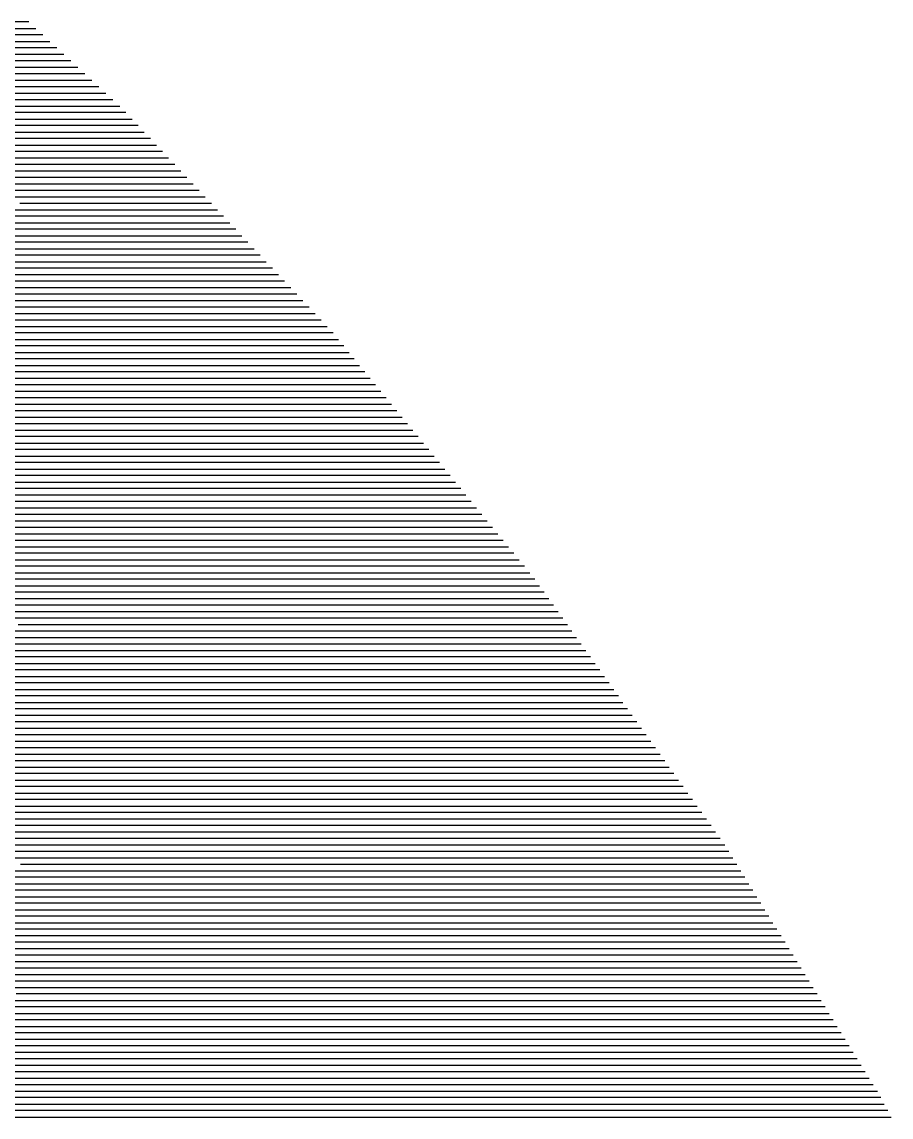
# Model space of a CAD drawing. Header units: metres. Extents: x -6.9 to 6.9, y -7 to 7.
# Drawn here: x 4.691 to 6.033, y 3.496 to 5.186 of the extents above; entities that cross this region are included whole.
import ezdxf

# ---------------------------------------------------------------- set-up
doc = ezdxf.new("R2010")
doc.units = ezdxf.units.M

msp = doc.modelspace()

# ---------------------------------------------------------------- linework, layer by layer
for p, q in [((4.37582, 5.176469, 0.259376), (4.712166, 5.176469, 0.302857)), ((4.701339, 5.186469, 0.301092), (4.382191, 5.186469, 0.259835)), ((4.363077, 5.156469, 0.25846), (4.73382, 5.156469, 0.306387)), ((4.722993, 5.166469, 0.304622), (4.369448, 5.166469, 0.258918)), ((4.744647, 5.146469, 0.308152), (4.356706, 5.146469, 0.258001)), ((4.766302, 5.126469, 0.311682), (4.343963, 5.126469, 0.257085)), ((4.350335, 5.136469, 0.257543), (4.755475, 5.136469, 0.309917)), ((4.787956, 5.106469, 0.315212), (4.331221, 5.106469, 0.256168)), ((4.337592, 5.116469, 0.256627), (4.777129, 5.116469, 0.313447)), ((4.324849, 5.096469, 0.25571), (4.798783, 5.096469, 0.316977)), ((4.312107, 5.076469, 0.254793), (4.820438, 5.076469, 0.320508)), ((4.80961, 5.086469, 0.318743), (4.318478, 5.086469, 0.255252)), ((4.299364, 5.056469, 0.253877), (4.841528, 5.056469, 0.323965)), ((4.831265, 5.066469, 0.322273), (4.305735, 5.066469, 0.254335)), ((4.841528, 5.056469, 0.323965), (4.842054, 5.056469, 0.324033)), ((4.286622, 5.036469, 0.25296), (4.821019, 5.036469, 0.322044)), ((4.831274, 5.046469, 0.323004), (4.292993, 5.046469, 0.253418)), ((4.821019, 5.036469, 0.322044), (4.860899, 5.036469, 0.327238)), ((4.851477, 5.046469, 0.325635), (4.831274, 5.046469, 0.323004)), ((4.810764, 5.026469, 0.321084), (4.28025, 5.026469, 0.252502)), ((4.870321, 5.026469, 0.32884), (4.810764, 5.026469, 0.321084)), ((4.790255, 5.006469, 0.319163), (4.267508, 5.006469, 0.251585)), ((4.273879, 5.016469, 0.252043), (4.80051, 5.016469, 0.320123)), ((4.889165, 5.006469, 0.332044), (4.790255, 5.006469, 0.319163)), ((4.80051, 5.016469, 0.320123), (4.879743, 5.016469, 0.330442)), ((4.769746, 4.986469, 0.317242), (4.254765, 4.986469, 0.250668)), ((4.261136, 4.996469, 0.251127), (4.78, 4.996469, 0.318203)), ((4.908009, 4.986469, 0.335249), (4.769746, 4.986469, 0.317242)), ((4.78, 4.996469, 0.318203), (4.898587, 4.996469, 0.333646)), ((4.248394, 4.976469, 0.25021), (4.759491, 4.976469, 0.316282)), ((4.759491, 4.976469, 0.316282), (4.917431, 4.976469, 0.336851)), ((4.235651, 4.956469, 0.249293), (4.738982, 4.956469, 0.314361)), ((4.749236, 4.966469, 0.315322), (4.242022, 4.966469, 0.249752)), ((4.738982, 4.956469, 0.314361), (4.936275, 4.956469, 0.340055)), ((4.926853, 4.966469, 0.338453), (4.749236, 4.966469, 0.315322)), ((4.222909, 4.936469, 0.248377), (4.718472, 4.936469, 0.312441)), ((4.728727, 4.946469, 0.313401), (4.22928, 4.946469, 0.248835)), ((4.718472, 4.936469, 0.312441), (4.955119, 4.936469, 0.34326)), ((4.945697, 4.946469, 0.341658), (4.728727, 4.946469, 0.313401)), ((4.708217, 4.926469, 0.31148), (4.216537, 4.926469, 0.247918)), ((4.964541, 4.926469, 0.344862), (4.708217, 4.926469, 0.31148)), ((4.210166, 4.916469, 0.24746), (4.697963, 4.916469, 0.31052)), ((4.983385, 4.906469, 0.348066), (4.687708, 4.906469, 0.30956)), ((4.697963, 4.916469, 0.31052), (4.973963, 4.916469, 0.346464)), ((5.002229, 4.886469, 0.351271), (4.667199, 4.886469, 0.307639)), ((4.677453, 4.896469, 0.308599), (4.992807, 4.896469, 0.349669)), ((4.656944, 4.876469, 0.306679), (5.011651, 4.876469, 0.352873)), ((4.636435, 4.856469, 0.304758), (5.030495, 4.856469, 0.356078)), ((5.021073, 4.866469, 0.354475), (4.646689, 4.866469, 0.305718)), ((4.615925, 4.836469, 0.302837), (5.049339, 4.836469, 0.359282)), ((5.039917, 4.846469, 0.35768), (4.62618, 4.846469, 0.303797)), ((5.058761, 4.826469, 0.360884), (4.605671, 4.826469, 0.301877)), ((5.077605, 4.806469, 0.364089), (4.585161, 4.806469, 0.299956)), ((4.595416, 4.816469, 0.300916), (5.068183, 4.816469, 0.362486)), ((5.096449, 4.786469, 0.367293), (4.564652, 4.786469, 0.298035)), ((4.574906, 4.796469, 0.298996), (5.087027, 4.796469, 0.365691)), ((5.115293, 4.766469, 0.370498), (4.544142, 4.766469, 0.296115)), ((4.554397, 4.776469, 0.297075), (5.105871, 4.776469, 0.368895)), ((4.533888, 4.756469, 0.295154), (5.124715, 4.756469, 0.3721)), ((4.513378, 4.736469, 0.293234), (5.14356, 4.736469, 0.375304)), ((5.134137, 4.746469, 0.373702), (4.523633, 4.746469, 0.294194)), ((4.492869, 4.716469, 0.291313), (5.162404, 4.716469, 0.378509)), ((5.152982, 4.726469, 0.376906), (4.503124, 4.726469, 0.292273)), ((5.159413, 4.706469, 0.378494), (4.482614, 4.706469, 0.290353)), ((5.162315, 4.706469, 0.378867), (5.159413, 4.706469, 0.378494)), ((5.17125, 4.706469, 0.380043), (5.162315, 4.706469, 0.378867)), ((5.125964, 4.686469, 0.374888), (4.462105, 4.686469, 0.288432)), ((4.47236, 4.696469, 0.289392), (5.142689, 4.696469, 0.376691)), ((5.141093, 4.686469, 0.376829), (5.125964, 4.686469, 0.374888)), ((5.187669, 4.686469, 0.382964), (5.141093, 4.686469, 0.376829)), ((5.142689, 4.696469, 0.376691), (5.151704, 4.696469, 0.377848)), ((5.151704, 4.696469, 0.377848), (5.179459, 4.696469, 0.381504)), ((5.092516, 4.666469, 0.371283), (4.441596, 4.666469, 0.286511)), ((4.45185, 4.676469, 0.287472), (5.10924, 4.676469, 0.373086)), ((5.119871, 4.666469, 0.374791), (5.092516, 4.666469, 0.371283)), ((5.10924, 4.676469, 0.373086), (5.130482, 4.676469, 0.37581)), ((5.204088, 4.666469, 0.385884), (5.119871, 4.666469, 0.374791)), ((5.130482, 4.676469, 0.37581), (5.195878, 4.676469, 0.384424)), ((4.431341, 4.656469, 0.285551), (5.075791, 4.656469, 0.36948)), ((5.075791, 4.656469, 0.36948), (5.10926, 4.656469, 0.373773)), ((5.10926, 4.656469, 0.373773), (5.212297, 4.656469, 0.387344)), ((4.410831, 4.636469, 0.28363), (5.042343, 4.636469, 0.365874)), ((5.059067, 4.646469, 0.367677), (4.421086, 4.646469, 0.284591)), ((5.042343, 4.636469, 0.365874), (5.088038, 4.636469, 0.371735)), ((5.098649, 4.646469, 0.372754), (5.059067, 4.646469, 0.367677)), ((5.088038, 4.636469, 0.371735), (5.228716, 4.636469, 0.390265)), ((5.220507, 4.646469, 0.388805), (5.098649, 4.646469, 0.372754)), ((4.390322, 4.616469, 0.28171), (5.008894, 4.616469, 0.362268)), ((5.025618, 4.626469, 0.364071), (4.400577, 4.626469, 0.28267)), ((5.008894, 4.616469, 0.362268), (5.066816, 4.616469, 0.369697)), ((5.077427, 4.626469, 0.370716), (5.025618, 4.626469, 0.364071)), ((5.066816, 4.616469, 0.369697), (5.245135, 4.616469, 0.393185)), ((5.236926, 4.626469, 0.391725), (5.077427, 4.626469, 0.370716)), ((4.992169, 4.606469, 0.360465), (4.380067, 4.606469, 0.280749)), ((5.056205, 4.606469, 0.368679), (4.992169, 4.606469, 0.360465)), ((5.253345, 4.606469, 0.394645), (5.056205, 4.606469, 0.368679)), ((4.958721, 4.586469, 0.356859), (4.359558, 4.586469, 0.278829)), ((4.369813, 4.596469, 0.279789), (4.975445, 4.596469, 0.358662)), ((5.034983, 4.586469, 0.366641), (4.958721, 4.586469, 0.356859)), ((4.975445, 4.596469, 0.358662), (5.045594, 4.596469, 0.36766)), ((5.269764, 4.586469, 0.397566), (5.034983, 4.586469, 0.366641)), ((5.045594, 4.596469, 0.36766), (5.261554, 4.596469, 0.396106)), ((4.925272, 4.566469, 0.353254), (4.339049, 4.566469, 0.276908)), ((4.349303, 4.576469, 0.277868), (4.941996, 4.576469, 0.355057)), ((5.013761, 4.566469, 0.364603), (4.925272, 4.566469, 0.353254)), ((4.941996, 4.576469, 0.355057), (5.024372, 4.576469, 0.365622)), ((5.286183, 4.566469, 0.400486), (5.013761, 4.566469, 0.364603)), ((5.024372, 4.576469, 0.365622), (5.277973, 4.576469, 0.399026)), ((4.891823, 4.546469, 0.349648), (4.318539, 4.546469, 0.274987)), ((4.328794, 4.556469, 0.275948), (4.908548, 4.556469, 0.351451)), ((4.99254, 4.546469, 0.362566), (4.891823, 4.546469, 0.349648)), ((4.908548, 4.556469, 0.351451), (5.003151, 4.556469, 0.363585)), ((5.302602, 4.546469, 0.403406), (4.99254, 4.546469, 0.362566)), ((5.003151, 4.556469, 0.363585), (5.294392, 4.556469, 0.401946)), ((4.308285, 4.536469, 0.274027), (4.875099, 4.536469, 0.347845)), ((4.875099, 4.536469, 0.347845), (4.981929, 4.536469, 0.361547)), ((4.981929, 4.536469, 0.361547), (5.310811, 4.536469, 0.404867)), ((4.287775, 4.516469, 0.272106), (4.84165, 4.516469, 0.344239)), ((4.858375, 4.526469, 0.346042), (4.29803, 4.526469, 0.273067)), ((4.84165, 4.516469, 0.344239), (4.960707, 4.516469, 0.359509)), ((4.971318, 4.526469, 0.360528), (4.858375, 4.526469, 0.346042)), ((4.960707, 4.516469, 0.359509), (5.32723, 4.516469, 0.407787)), ((5.319021, 4.526469, 0.406327), (4.971318, 4.526469, 0.360528)), ((4.267266, 4.496469, 0.270186), (4.808202, 4.496469, 0.340633)), ((4.824926, 4.506469, 0.342436), (4.27752, 4.506469, 0.271146)), ((4.808202, 4.496469, 0.340633), (4.939485, 4.496469, 0.357472)), ((4.950096, 4.506469, 0.358491), (4.824926, 4.506469, 0.342436)), ((4.939485, 4.496469, 0.357472), (5.343649, 4.496469, 0.410707)), ((5.33544, 4.506469, 0.409247), (4.950096, 4.506469, 0.358491)), ((4.791477, 4.486469, 0.33883), (4.257011, 4.486469, 0.269225)), ((4.928874, 4.486469, 0.356453), (4.791477, 4.486469, 0.33883)), ((5.351859, 4.486469, 0.412168), (4.928874, 4.486469, 0.356453)), ((4.758028, 4.466469, 0.335225), (4.236502, 4.466469, 0.267305)), ((4.246756, 4.476469, 0.268265), (4.774753, 4.476469, 0.337027)), ((4.907652, 4.466469, 0.354415), (4.758028, 4.466469, 0.335225)), ((4.774753, 4.476469, 0.337027), (4.918263, 4.476469, 0.355434)), ((5.368278, 4.466469, 0.415088), (4.907652, 4.466469, 0.354415)), ((4.918263, 4.476469, 0.355434), (5.360068, 4.476469, 0.413628)), ((4.72458, 4.446469, 0.331619), (4.215992, 4.446469, 0.265384)), ((4.226247, 4.456469, 0.266344), (4.741304, 4.456469, 0.333422)), ((4.88643, 4.446469, 0.352378), (4.72458, 4.446469, 0.331619)), ((4.741304, 4.456469, 0.333422), (4.897041, 4.456469, 0.353397)), ((5.384697, 4.446469, 0.418008), (4.88643, 4.446469, 0.352378)), ((4.897041, 4.456469, 0.353397), (5.376487, 4.456469, 0.416548)), ((4.205738, 4.436469, 0.264423), (4.707855, 4.436469, 0.329816)), ((4.707855, 4.436469, 0.329816), (4.875819, 4.436469, 0.351359)), ((4.875819, 4.436469, 0.351359), (5.392906, 4.436469, 0.419469)), ((4.691131, 4.426469, 0.328013), (4.195483, 4.426469, 0.263463)), ((4.674407, 4.416469, 0.32621), (4.854597, 4.416469, 0.349321)), ((4.865208, 4.426469, 0.35034), (4.691131, 4.426469, 0.328013)), ((4.854597, 4.416469, 0.349321), (5.409325, 4.416469, 0.422389)), ((5.401116, 4.426469, 0.420929), (4.865208, 4.426469, 0.35034)), ((4.640958, 4.396469, 0.322604), (4.833375, 4.396469, 0.347284)), ((4.843986, 4.406469, 0.348303), (4.657682, 4.406469, 0.324407)), ((4.833375, 4.396469, 0.347284), (5.425744, 4.396469, 0.425309)), ((5.417535, 4.406469, 0.423849), (4.843986, 4.406469, 0.348303)), ((4.822764, 4.386469, 0.346265), (4.624234, 4.386469, 0.320801)), ((5.433953, 4.386469, 0.42677), (4.822764, 4.386469, 0.346265)), ((4.801542, 4.366469, 0.344227), (4.590785, 4.366469, 0.317195)), ((4.607509, 4.376469, 0.318998), (4.812153, 4.376469, 0.345246)), ((5.450372, 4.366469, 0.42969), (4.801542, 4.366469, 0.344227)), ((4.812153, 4.376469, 0.345246), (5.442163, 4.376469, 0.42823)), ((4.78032, 4.346469, 0.34219), (4.557336, 4.346469, 0.31359)), ((4.57406, 4.356469, 0.315393), (4.790931, 4.356469, 0.343209)), ((5.466791, 4.346469, 0.43261), (4.78032, 4.346469, 0.34219)), ((4.790931, 4.356469, 0.343209), (5.458582, 4.356469, 0.43115)), ((4.759098, 4.326469, 0.340152), (4.523887, 4.326469, 0.309984)), ((4.540612, 4.336469, 0.311787), (4.769709, 4.336469, 0.341171)), ((5.475872, 4.326469, 0.434564), (4.759098, 4.326469, 0.340152)), ((4.769709, 4.336469, 0.341171), (5.475001, 4.336469, 0.434071)), ((5.477406, 4.326469, 0.434763), (5.475872, 4.326469, 0.434564)), ((5.482914, 4.326469, 0.435496), (5.477406, 4.326469, 0.434763)), ((4.507163, 4.316469, 0.308181), (4.748487, 4.316469, 0.339133)), ((4.748487, 4.316469, 0.339133), (5.457985, 4.316469, 0.432587)), ((5.457985, 4.316469, 0.432587), (5.464975, 4.316469, 0.433495)), ((5.464975, 4.316469, 0.433495), (5.490069, 4.316469, 0.436831)), ((4.473714, 4.296469, 0.304575), (4.727265, 4.296469, 0.337096)), ((4.737876, 4.306469, 0.338115), (4.490439, 4.306469, 0.306378)), ((4.727265, 4.296469, 0.337096), (5.422213, 4.296469, 0.428633)), ((5.440099, 4.306469, 0.43061), (4.737876, 4.306469, 0.338115)), ((5.422213, 4.296469, 0.428633), (5.440114, 4.296469, 0.430957)), ((5.452545, 4.306469, 0.432226), (5.440099, 4.306469, 0.43061)), ((5.440114, 4.296469, 0.430957), (5.50438, 4.296469, 0.439501)), ((5.497225, 4.306469, 0.438166), (5.452545, 4.306469, 0.432226)), ((4.440266, 4.276469, 0.300969), (4.706043, 4.276469, 0.335058)), ((4.716654, 4.286469, 0.336077), (4.45699, 4.286469, 0.302772)), ((4.706043, 4.276469, 0.335058), (5.38644, 4.276469, 0.424679)), ((5.404326, 4.286469, 0.426656), (4.716654, 4.286469, 0.336077)), ((5.38644, 4.276469, 0.424679), (5.415253, 4.276469, 0.428419)), ((5.427683, 4.286469, 0.429688), (5.404326, 4.286469, 0.426656)), ((5.415253, 4.276469, 0.428419), (5.518691, 4.276469, 0.442172)), ((5.511535, 4.286469, 0.440836), (5.427683, 4.286469, 0.429688)), ((4.695432, 4.266469, 0.334039), (4.423541, 4.266469, 0.299166)), ((5.368553, 4.266469, 0.422702), (4.695432, 4.266469, 0.334039)), ((5.402822, 4.266469, 0.427151), (5.368553, 4.266469, 0.422702)), ((5.525846, 4.266469, 0.443507), (5.402822, 4.266469, 0.427151)), ((5.332781, 4.246469, 0.418747), (4.67421, 4.246469, 0.332002)), ((4.684821, 4.256469, 0.333021), (5.350667, 4.256469, 0.420724)), ((5.377961, 4.246469, 0.424613), (5.332781, 4.246469, 0.418747)), ((5.350667, 4.256469, 0.420724), (5.390392, 4.256469, 0.425882)), ((5.540157, 4.246469, 0.446177), (5.377961, 4.246469, 0.424613)), ((5.390392, 4.256469, 0.425882), (5.533001, 4.256469, 0.444842)), ((5.297008, 4.226469, 0.414793), (4.652988, 4.226469, 0.329964)), ((4.663599, 4.236469, 0.330983), (5.314894, 4.236469, 0.41677)), ((5.3531, 4.226469, 0.422076), (5.297008, 4.226469, 0.414793)), ((5.314894, 4.236469, 0.41677), (5.36553, 4.236469, 0.423344)), ((5.554467, 4.226469, 0.448848), (5.3531, 4.226469, 0.422076)), ((5.36553, 4.236469, 0.423344), (5.547312, 4.236469, 0.447513)), ((4.642377, 4.216469, 0.328945), (5.279121, 4.216469, 0.412816)), ((5.279121, 4.216469, 0.412816), (5.340669, 4.216469, 0.420807)), ((5.340669, 4.216469, 0.420807), (5.561623, 4.216469, 0.450183)), ((4.621155, 4.196469, 0.326908), (5.243349, 4.196469, 0.408862)), ((5.261235, 4.206469, 0.410839), (4.631766, 4.206469, 0.327927)), ((5.243349, 4.196469, 0.408862), (5.315808, 4.196469, 0.418269)), ((5.328238, 4.206469, 0.419538), (5.261235, 4.206469, 0.410839)), ((5.315808, 4.196469, 0.418269), (5.575933, 4.196469, 0.452854)), ((5.568778, 4.206469, 0.451518), (5.328238, 4.206469, 0.419538)), ((4.599933, 4.176469, 0.32487), (5.207576, 4.176469, 0.404908)), ((5.225462, 4.186469, 0.406885), (4.610544, 4.186469, 0.325889)), ((5.207576, 4.176469, 0.404908), (5.290947, 4.176469, 0.415732)), ((5.303377, 4.186469, 0.417001), (5.225462, 4.186469, 0.406885)), ((5.290947, 4.176469, 0.415732), (5.590244, 4.176469, 0.455524)), ((5.583089, 4.186469, 0.454189), (5.303377, 4.186469, 0.417001)), ((5.18969, 4.166469, 0.402931), (4.589322, 4.166469, 0.323851)), ((5.278516, 4.166469, 0.414463), (5.18969, 4.166469, 0.402931)), ((5.597399, 4.166469, 0.456859), (5.278516, 4.166469, 0.414463)), ((5.153917, 4.146469, 0.398976), (4.5681, 4.146469, 0.321814)), ((4.578711, 4.156469, 0.322833), (5.171803, 4.156469, 0.400953)), ((5.253655, 4.146469, 0.411925), (5.153917, 4.146469, 0.398976)), ((5.171803, 4.156469, 0.400953), (5.266085, 4.156469, 0.413194)), ((5.61171, 4.146469, 0.45953), (5.253655, 4.146469, 0.411925)), ((5.266085, 4.156469, 0.413194), (5.604555, 4.156469, 0.458194)), ((5.118144, 4.126469, 0.395022), (4.546878, 4.126469, 0.319776)), ((4.557489, 4.136469, 0.320795), (5.13603, 4.136469, 0.396999)), ((5.228793, 4.126469, 0.409388), (5.118144, 4.126469, 0.395022)), ((5.13603, 4.136469, 0.396999), (5.241224, 4.136469, 0.410657)), ((5.626021, 4.126469, 0.4622), (5.228793, 4.126469, 0.409388)), ((5.241224, 4.136469, 0.410657), (5.618866, 4.136469, 0.460865)), ((4.536267, 4.116469, 0.318757), (5.100258, 4.116469, 0.393045)), ((5.100258, 4.116469, 0.393045), (5.216363, 4.116469, 0.408119)), ((5.216363, 4.116469, 0.408119), (5.633176, 4.116469, 0.463535)), ((4.515045, 4.096469, 0.31672), (5.064485, 4.096469, 0.389091)), ((5.082371, 4.106469, 0.391068), (4.525656, 4.106469, 0.317739)), ((5.064485, 4.096469, 0.389091), (5.191501, 4.096469, 0.405582)), ((5.203932, 4.106469, 0.40685), (5.082371, 4.106469, 0.391068)), ((5.191501, 4.096469, 0.405582), (5.647487, 4.096469, 0.466206)), ((5.640332, 4.106469, 0.464871), (5.203932, 4.106469, 0.40685)), ((4.493823, 4.076469, 0.314682), (5.028712, 4.076469, 0.385137)), ((5.046598, 4.086469, 0.387114), (4.504434, 4.086469, 0.315701)), ((5.028712, 4.076469, 0.385137), (5.16664, 4.076469, 0.403044)), ((5.179071, 4.086469, 0.404313), (5.046598, 4.086469, 0.387114)), ((5.16664, 4.076469, 0.403044), (5.661798, 4.076469, 0.468876)), ((5.654642, 4.086469, 0.467541), (5.179071, 4.086469, 0.404313)), ((4.472601, 4.056469, 0.312645), (4.992939, 4.056469, 0.381182)), ((5.010826, 4.066469, 0.38316), (4.483212, 4.066469, 0.313663)), ((4.992939, 4.056469, 0.381182), (5.141779, 4.056469, 0.400507)), ((5.15421, 4.066469, 0.401775), (5.010826, 4.066469, 0.38316)), ((5.141779, 4.056469, 0.400507), (5.676108, 4.056469, 0.471547)), ((5.668953, 4.066469, 0.470211), (5.15421, 4.066469, 0.401775)), ((4.975053, 4.046469, 0.379205), (4.46199, 4.046469, 0.311626)), ((5.129348, 4.046469, 0.399238), (4.975053, 4.046469, 0.379205)), ((5.683264, 4.046469, 0.472882), (5.129348, 4.046469, 0.399238)), ((4.93928, 4.026469, 0.375251), (4.440768, 4.026469, 0.309588)), ((4.451379, 4.036469, 0.310607), (4.957166, 4.036469, 0.377228)), ((5.104487, 4.026469, 0.3967), (4.93928, 4.026469, 0.375251)), ((4.957166, 4.036469, 0.377228), (5.116918, 4.036469, 0.397969)), ((5.697574, 4.026469, 0.475552), (5.104487, 4.026469, 0.3967)), ((5.116918, 4.036469, 0.397969), (5.690419, 4.036469, 0.474217)), ((4.903507, 4.006469, 0.371297), (4.419546, 4.006469, 0.307551)), ((4.430157, 4.016469, 0.308569), (4.921394, 4.016469, 0.373274)), ((5.079626, 4.006469, 0.394163), (4.903507, 4.006469, 0.371297)), ((4.921394, 4.016469, 0.373274), (5.092056, 4.016469, 0.395431)), ((5.711885, 4.006469, 0.478223), (5.079626, 4.006469, 0.394163)), ((5.092056, 4.016469, 0.395431), (5.70473, 4.016469, 0.476888)), ((4.408935, 3.996469, 0.306532), (4.885621, 3.996469, 0.36932)), ((4.885621, 3.996469, 0.36932), (5.067195, 3.996469, 0.392894)), ((5.067195, 3.996469, 0.392894), (5.71904, 3.996469, 0.479558)), ((4.387713, 3.976469, 0.304494), (4.849848, 3.976469, 0.365366)), ((4.867735, 3.986469, 0.367343), (4.398324, 3.986469, 0.305513)), ((4.849848, 3.976469, 0.365366), (5.042334, 3.976469, 0.390356)), ((5.054765, 3.986469, 0.391625), (4.867735, 3.986469, 0.367343)), ((5.042334, 3.976469, 0.390356), (5.733351, 3.976469, 0.482228)), ((5.726196, 3.986469, 0.480893), (5.054765, 3.986469, 0.391625)), ((4.366491, 3.956469, 0.302457), (4.814075, 3.956469, 0.361411)), ((4.831962, 3.966469, 0.363389), (4.377102, 3.966469, 0.303475)), ((4.814075, 3.956469, 0.361411), (5.017473, 3.956469, 0.387819)), ((5.029903, 3.966469, 0.389088), (4.831962, 3.966469, 0.363389)), ((5.017473, 3.956469, 0.387819), (5.747662, 3.956469, 0.484899)), ((5.740506, 3.966469, 0.483564), (5.029903, 3.966469, 0.389088)), ((4.796189, 3.946469, 0.359434), (4.35588, 3.946469, 0.301438)), ((5.005042, 3.946469, 0.38655), (4.796189, 3.946469, 0.359434)), ((5.754817, 3.946469, 0.486234), (5.005042, 3.946469, 0.38655)), ((4.760416, 3.926469, 0.35548), (4.334658, 3.926469, 0.2994)), ((4.345269, 3.936469, 0.300419), (4.778303, 3.936469, 0.357457)), ((4.980181, 3.926469, 0.384013), (4.760416, 3.926469, 0.35548)), ((4.778303, 3.936469, 0.357457), (4.992611, 3.936469, 0.385281)), ((5.769128, 3.926469, 0.488905), (4.980181, 3.926469, 0.384013)), ((4.992611, 3.936469, 0.385281), (5.761972, 3.936469, 0.487569)), ((4.724643, 3.906469, 0.351526), (4.313436, 3.906469, 0.297363)), ((4.324047, 3.916469, 0.298381), (4.74253, 3.916469, 0.353503)), ((4.955319, 3.906469, 0.381475), (4.724643, 3.906469, 0.351526)), ((4.74253, 3.916469, 0.353503), (4.96775, 3.916469, 0.382744)), ((5.749022, 3.906469, 0.486999), (4.955319, 3.906469, 0.381475)), ((4.96775, 3.916469, 0.382744), (5.771048, 3.916469, 0.489544)), ((5.757651, 3.906469, 0.488132), (5.749022, 3.906469, 0.486999)), ((5.782308, 3.906469, 0.491437), (5.757651, 3.906469, 0.488132)), ((5.771048, 3.916469, 0.489544), (5.772361, 3.916469, 0.489716)), ((5.772361, 3.916469, 0.489716), (5.776111, 3.916469, 0.490219)), ((4.302825, 3.896469, 0.296344), (4.706757, 3.896469, 0.349549)), ((4.706757, 3.896469, 0.349549), (4.942889, 3.896469, 0.380206)), ((4.942889, 3.896469, 0.380206), (5.726996, 3.896469, 0.484455)), ((5.726996, 3.896469, 0.484455), (5.742941, 3.896469, 0.486548)), ((5.742941, 3.896469, 0.486548), (5.788505, 3.896469, 0.492655)), ((4.670984, 3.876469, 0.345595), (4.918028, 3.876469, 0.377669)), ((4.930458, 3.886469, 0.378937), (4.688871, 3.886469, 0.347572)), ((4.918028, 3.876469, 0.377669), (5.682943, 3.876469, 0.479366)), ((5.704969, 3.886469, 0.48191), (4.930458, 3.886469, 0.378937)), ((5.682943, 3.876469, 0.479366), (5.713521, 3.876469, 0.483379)), ((5.728231, 3.886469, 0.484964), (5.704969, 3.886469, 0.48191)), ((5.713521, 3.876469, 0.483379), (5.800899, 3.876469, 0.495092)), ((5.794702, 3.886469, 0.493873), (5.728231, 3.886469, 0.484964)), ((4.635212, 3.856469, 0.34164), (4.893166, 3.856469, 0.375131)), ((4.905597, 3.866469, 0.3764), (4.653098, 3.866469, 0.343618)), ((4.893166, 3.856469, 0.375131), (5.63889, 3.856469, 0.474277)), ((5.660917, 3.866469, 0.476821), (4.905597, 3.866469, 0.3764)), ((5.63889, 3.856469, 0.474277), (5.684101, 3.856469, 0.480211)), ((5.698811, 3.866469, 0.481795), (5.660917, 3.866469, 0.476821)), ((5.684101, 3.856469, 0.480211), (5.813293, 3.856469, 0.497528)), ((5.807096, 3.866469, 0.49631), (5.698811, 3.866469, 0.481795)), ((4.599439, 3.836469, 0.337686), (4.868305, 3.836469, 0.372594)), ((4.880736, 3.846469, 0.373862), (4.617325, 3.846469, 0.339663)), ((4.868305, 3.836469, 0.372594), (5.594838, 3.836469, 0.469187)), ((5.616864, 3.846469, 0.471732), (4.880736, 3.846469, 0.373862)), ((5.594838, 3.836469, 0.469187), (5.654681, 3.836469, 0.477043)), ((5.669391, 3.846469, 0.478627), (5.616864, 3.846469, 0.471732)), ((5.654681, 3.836469, 0.477043), (5.825687, 3.836469, 0.499964)), ((5.81949, 3.846469, 0.498746), (5.669391, 3.846469, 0.478627)), ((4.855874, 3.826469, 0.371325), (4.581552, 3.826469, 0.335709)), ((5.572811, 3.826469, 0.466643), (4.855874, 3.826469, 0.371325)), ((5.639971, 3.826469, 0.475459), (5.572811, 3.826469, 0.466643)), ((5.831884, 3.826469, 0.501183), (5.639971, 3.826469, 0.475459)), ((4.831013, 3.806469, 0.368787), (4.54578, 3.806469, 0.331755)), ((4.563666, 3.816469, 0.333732), (4.843444, 3.816469, 0.370056)), ((5.528759, 3.806469, 0.461554), (4.831013, 3.806469, 0.368787)), ((4.843444, 3.816469, 0.370056), (5.550785, 3.816469, 0.464098)), ((5.610551, 3.806469, 0.47229), (5.528759, 3.806469, 0.461554)), ((5.550785, 3.816469, 0.464098), (5.625261, 3.816469, 0.473874)), ((5.844278, 3.806469, 0.503619), (5.610551, 3.806469, 0.47229)), ((5.625261, 3.816469, 0.473874), (5.838081, 3.816469, 0.502401)), ((4.806152, 3.786469, 0.36625), (4.510007, 3.786469, 0.327801)), ((4.527893, 3.796469, 0.329778), (4.818583, 3.796469, 0.367519)), ((5.484706, 3.786469, 0.456465), (4.806152, 3.786469, 0.36625)), ((4.818583, 3.796469, 0.367519), (5.506732, 3.796469, 0.459009)), ((5.581131, 3.786469, 0.469122), (5.484706, 3.786469, 0.456465)), ((5.506732, 3.796469, 0.459009), (5.595841, 3.796469, 0.470706)), ((5.856671, 3.786469, 0.506055), (5.581131, 3.786469, 0.469122)), ((5.595841, 3.796469, 0.470706), (5.850474, 3.796469, 0.504837)), ((4.49212, 3.776469, 0.325824), (4.793721, 3.776469, 0.364981)), ((4.793721, 3.776469, 0.364981), (5.46268, 3.776469, 0.45392)), ((5.46268, 3.776469, 0.45392), (5.566421, 3.776469, 0.467538)), ((5.566421, 3.776469, 0.467538), (5.862868, 3.776469, 0.507274)), ((4.456348, 3.756469, 0.321869), (4.76886, 3.756469, 0.362443)), ((4.781291, 3.766469, 0.363712), (4.474234, 3.766469, 0.323847)), ((4.76886, 3.756469, 0.362443), (5.418627, 3.756469, 0.448831)), ((5.440653, 3.766469, 0.451376), (4.781291, 3.766469, 0.363712)), ((5.418627, 3.756469, 0.448831), (5.537001, 3.756469, 0.464369)), ((5.551711, 3.766469, 0.465954), (5.440653, 3.766469, 0.451376)), ((5.537001, 3.756469, 0.464369), (5.875262, 3.756469, 0.50971)), ((5.869065, 3.766469, 0.508492), (5.551711, 3.766469, 0.465954)), ((4.420575, 3.736469, 0.317915), (4.743999, 3.736469, 0.359906)), ((4.756429, 3.746469, 0.361175), (4.438461, 3.746469, 0.319892)), ((4.743999, 3.736469, 0.359906), (5.374574, 3.736469, 0.443742)), ((5.3966, 3.746469, 0.446287), (4.756429, 3.746469, 0.361175)), ((5.374574, 3.736469, 0.443742), (5.507581, 3.736469, 0.461201)), ((5.522291, 3.746469, 0.462785), (5.3966, 3.746469, 0.446287)), ((5.507581, 3.736469, 0.461201), (5.887656, 3.736469, 0.512146)), ((5.881459, 3.746469, 0.510928), (5.522291, 3.746469, 0.462785)), ((4.731568, 3.726469, 0.358637), (4.402688, 3.726469, 0.315938)), ((5.352548, 3.726469, 0.441198), (4.731568, 3.726469, 0.358637)), ((5.492871, 3.726469, 0.459617), (5.352548, 3.726469, 0.441198)), ((5.893853, 3.726469, 0.513365), (5.492871, 3.726469, 0.459617)), ((4.706707, 3.706469, 0.3561), (4.366916, 3.706469, 0.311984)), ((4.384802, 3.716469, 0.313961), (4.719137, 3.716469, 0.357368)), ((5.308495, 3.706469, 0.436108), (4.706707, 3.706469, 0.3561)), ((4.719137, 3.716469, 0.357368), (5.330521, 3.716469, 0.438653)), ((5.463451, 3.706469, 0.456449), (5.308495, 3.706469, 0.436108)), ((5.330521, 3.716469, 0.438653), (5.478161, 3.716469, 0.458033)), ((5.906247, 3.706469, 0.515801), (5.463451, 3.706469, 0.456449)), ((5.478161, 3.716469, 0.458033), (5.90005, 3.716469, 0.514583)), ((4.349029, 3.696469, 0.310007), (4.694276, 3.696469, 0.354831)), ((5.264442, 3.686469, 0.431019), (4.681846, 3.686469, 0.353562)), ((4.694276, 3.696469, 0.354831), (5.286469, 3.696469, 0.433564)), ((5.434031, 3.686469, 0.45328), (5.264442, 3.686469, 0.431019)), ((5.286469, 3.696469, 0.433564), (5.448741, 3.696469, 0.454864)), ((5.918641, 3.686469, 0.518238), (5.434031, 3.686469, 0.45328)), ((5.448741, 3.696469, 0.454864), (5.912444, 3.696469, 0.517019)), ((4.669415, 3.676469, 0.352293), (5.242416, 3.676469, 0.428475)), ((5.242416, 3.676469, 0.428475), (5.419321, 3.676469, 0.451696)), ((5.419321, 3.676469, 0.451696), (5.924838, 3.676469, 0.519456)), ((4.644554, 3.656469, 0.349756), (5.198363, 3.656469, 0.423386)), ((5.22039, 3.666469, 0.42593), (4.656984, 3.666469, 0.351025)), ((5.198363, 3.656469, 0.423386), (5.389901, 3.656469, 0.448528)), ((5.404611, 3.666469, 0.450112), (5.22039, 3.666469, 0.42593)), ((5.389901, 3.656469, 0.448528), (5.937232, 3.656469, 0.521892)), ((5.931035, 3.666469, 0.520674), (5.404611, 3.666469, 0.450112)), ((4.619692, 3.636469, 0.347218), (5.154311, 3.636469, 0.418297)), ((5.176337, 3.646469, 0.420841), (4.632123, 3.646469, 0.348487)), ((5.154311, 3.636469, 0.418297), (5.360481, 3.636469, 0.445359)), ((5.375191, 3.646469, 0.446944), (5.176337, 3.646469, 0.420841)), ((5.360481, 3.636469, 0.445359), (5.949625, 3.636469, 0.524329)), ((5.943429, 3.646469, 0.52311), (5.375191, 3.646469, 0.446944)), ((5.132284, 3.626469, 0.415752), (4.607262, 3.626469, 0.345949)), ((5.345771, 3.626469, 0.443775), (5.132284, 3.626469, 0.415752)), ((5.955822, 3.626469, 0.525547), (5.345771, 3.626469, 0.443775)), ((5.088231, 3.606469, 0.410663), (4.582401, 3.606469, 0.343412)), ((4.594831, 3.616469, 0.344681), (5.110258, 3.616469, 0.413208)), ((5.316351, 3.606469, 0.440607), (5.088231, 3.606469, 0.410663)), ((5.110258, 3.616469, 0.413208), (5.331061, 3.616469, 0.442191)), ((5.968216, 3.606469, 0.527983), (5.316351, 3.606469, 0.440607)), ((5.331061, 3.616469, 0.442191), (5.962019, 3.616469, 0.526765)), ((5.044179, 3.586469, 0.405574), (4.557539, 3.586469, 0.340874)), ((4.56997, 3.596469, 0.342143), (5.066205, 3.596469, 0.408119)), ((5.286931, 3.586469, 0.437439), (5.044179, 3.586469, 0.405574)), ((5.066205, 3.596469, 0.408119), (5.301641, 3.596469, 0.439023)), ((5.98061, 3.586469, 0.53042), (5.286931, 3.586469, 0.437439)), ((5.301641, 3.596469, 0.439023), (5.974413, 3.596469, 0.529201)), ((5.000126, 3.566469, 0.400485), (4.532678, 3.566469, 0.338337)), ((4.545109, 3.576469, 0.339606), (5.022152, 3.576469, 0.403029)), ((5.257511, 3.566469, 0.43427), (5.000126, 3.566469, 0.400485)), ((5.022152, 3.576469, 0.403029), (5.272221, 3.576469, 0.435854)), ((5.993004, 3.566469, 0.532856), (5.257511, 3.566469, 0.43427)), ((5.272221, 3.576469, 0.435854), (5.986807, 3.576469, 0.531638)), ((4.520247, 3.556469, 0.337068), (4.9781, 3.556469, 0.39794)), ((4.9781, 3.556469, 0.39794), (5.242801, 3.556469, 0.432686)), ((5.242801, 3.556469, 0.432686), (5.999201, 3.556469, 0.534074)), ((4.495386, 3.536469, 0.334531), (4.934047, 3.536469, 0.392851)), ((4.956073, 3.546469, 0.395396), (4.507817, 3.546469, 0.335799)), ((4.934047, 3.536469, 0.392851), (5.213381, 3.536469, 0.429518)), ((5.228091, 3.546469, 0.431102), (4.956073, 3.546469, 0.395396)), ((5.213381, 3.536469, 0.429518), (6.011595, 3.536469, 0.536511)), ((6.005398, 3.546469, 0.535292), (5.228091, 3.546469, 0.431102)), ((4.470525, 3.516469, 0.331993), (4.889994, 3.516469, 0.387762)), ((4.912021, 3.526469, 0.390307), (4.482956, 3.526469, 0.333262)), ((4.889994, 3.516469, 0.387762), (5.183961, 3.516469, 0.426349)), ((5.198671, 3.526469, 0.427934), (4.912021, 3.526469, 0.390307)), ((5.183961, 3.516469, 0.426349), (5.96256, 3.516469, 0.530713)), ((5.988113, 3.526469, 0.533751), (5.198671, 3.526469, 0.427934)), ((5.96256, 3.516469, 0.530713), (5.982969, 3.516469, 0.533419)), ((5.982969, 3.516469, 0.533419), (6.022254, 3.516469, 0.53873)), ((5.997973, 3.526469, 0.535058), (5.988113, 3.526469, 0.533751)), ((6.016954, 3.526469, 0.537624), (5.997973, 3.526469, 0.535058)), ((4.867968, 3.506469, 0.385218), (4.458094, 3.506469, 0.330724)), ((5.169251, 3.506469, 0.424765), (4.867968, 3.506469, 0.385218)), ((5.937006, 3.506469, 0.527675), (5.169251, 3.506469, 0.424765)), ((5.967964, 3.506469, 0.53178), (5.937006, 3.506469, 0.527675)), ((6.027554, 3.506469, 0.539835), (5.967964, 3.506469, 0.53178)), ((4.445664, 3.496469, 0.329455), (4.845942, 3.496469, 0.382673)), ((4.845942, 3.496469, 0.382673), (5.154541, 3.496469, 0.423181)), ((5.154541, 3.496469, 0.423181), (5.911453, 3.496469, 0.524638)), ((5.911453, 3.496469, 0.524638), (5.952959, 3.496469, 0.530141)), ((5.952959, 3.496469, 0.530141), (6.032855, 3.496469, 0.540941))]:
    msp.add_line(p, q)

doc.saveas('drawing.dxf')
